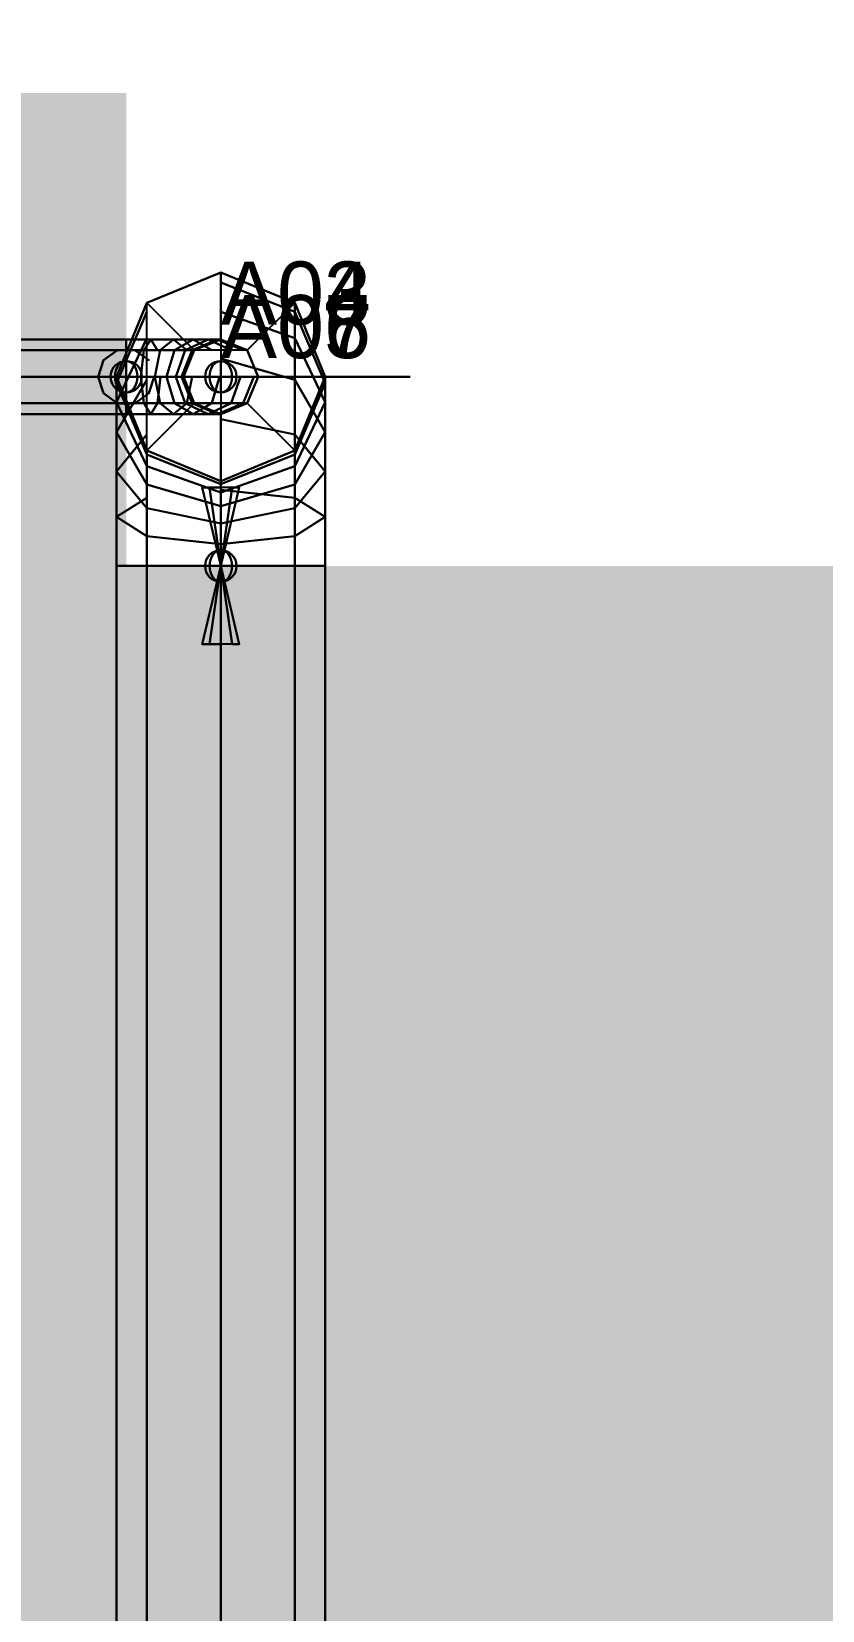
# Model space of a CAD drawing. Extents: x -1614 to 297846, y -601 to 211160.
# Drawn here: x 2896 to 3533, y 6016 to 7289 of the extents above; entities that cross this region are included whole.
import ezdxf

# ---------------------------------------------------------------- set-up
doc = ezdxf.new("R2010")
doc.units = 0
doc.layers.get('0').update_dxf_attribs({"linetype": 'CONTINUOUS'})
for name, color, linetype in [('3D-MODEL', 1, 'CONTINUOUS'), ('BEND', 5, 'CONTINUOUS'), ('POINT', 5, 'CONTINUOUS'), ('PTATT', 7, 'CONTINUOUS'), ('REDUCER', 13, 'CONTINUOUS'), ('RUN', 5, 'CONTINUOUS'), ('SUPPORT', 1, 'CONTINUOUS')]:
    doc.layers.add(name, color=color, linetype=linetype)

# ---------------------------------------------------------------- blocks, each defined once
blk = doc.blocks.new('RUN')
at = {"const_width": 1}
blk.add_lwpolyline([(0, 0), (1, 0)], dxfattribs=at)
at = {"flags": 9}
for tag, p in [('MAT', (0.349303, 0.182422)), ('SCH', (0.349303, 0.165755)), ('NOM', (0.349303, 0.149088))]:
    blk.add_attdef(tag, p, '', height=0.01, dxfattribs=at)
blk = doc.blocks.new('3DRUN')
at = {"color": 0, "linetype": 'CONTINUOUS'}
for points in [[(1, 0.353553, -0.353553), (1, 0.5), (0, 0.5), (0, 0.353553, -0.353553)], [(1, 0.5), (1, 0.353553, 0.353553), (0, 0.353553, 0.353553), (0, 0.5)], [(1, 0, -0.5), (1, 0.353553, -0.353553), (0, 0.353553, -0.353553), (0, 0, -0.5)], [(1, 0.353553, 0.353553), (1, 0, 0.5), (0, 0, 0.5), (0, 0.353553, 0.353553)], [(1, -0.353553, -0.353553), (1, 0, -0.5), (0, 0, -0.5), (0, -0.353553, -0.353553)], [(1, 0, 0.5), (1, -0.353553, 0.353553), (0, -0.353553, 0.353553), (0, 0, 0.5)], [(1, -0.353553, 0.353553), (1, -0.5), (0, -0.5), (0, -0.353553, 0.353553)], [(1, -0.5), (1, -0.353553, -0.353553), (0, -0.353553, -0.353553), (0, -0.5)]]:
    blk.add_3dface(points, dxfattribs=at)
blk = doc.blocks.new('REDUCER')
for p, q in [((0, 0.5), (1, 0.25)), ((0, -0.5), (0, 0.5)), ((1, 0.25), (1, -0.25)), ((1, -0.25), (0, -0.5))]:
    blk.add_line(p, q)
blk = doc.blocks.new('POINT')
at = {"color": 0, "linetype": 'BYBLOCK'}
blk.add_circle((0, 0), 0.5, dxfattribs=at)
at = {"color": 0, "linetype": 'BYBLOCK', "extrusion": (1e-16, 0, -1)}
blk.add_circle((0, 0), 0.5, dxfattribs=at)
at = {"color": 0, "linetype": 'BYBLOCK', "extrusion": (0.707107, 0, 0.707107)}
blk.add_circle((0, 0), 0.5, dxfattribs=at)
at = {"color": 0, "linetype": 'BYBLOCK', "extrusion": (0.707107, 0, -0.707107)}
blk.add_circle((0, 0), 0.5, dxfattribs=at)
at = {"color": 0, "linetype": 'BYBLOCK', "extrusion": (-0.707107, 0, -0.707107)}
blk.add_circle((0, 0), 0.5, dxfattribs=at)
at = {"color": 0, "linetype": 'BYBLOCK', "extrusion": (-0.707107, 0, 0.707107)}
blk.add_circle((0, 0), 0.5, dxfattribs=at)
at = {"color": 0, "linetype": 'BYBLOCK', "extrusion": (1, 0, 1e-16)}
blk.add_circle((0, 0), 0.5, dxfattribs=at)
at = {"color": 0, "linetype": 'BYBLOCK', "extrusion": (-1, 0, -2e-16)}
blk.add_circle((0, 0), 0.5, dxfattribs=at)
blk = doc.blocks.new('3DLINSTP')
for p, q in [((0, 0), (0, -0.85)), ((0, -0.5), (-0.15, -0.4625)), ((0.15, -0.4625), (0, -0.5)), ((-0.5, -0.5), (-0.15, -0.5)), ((-0.15, -0.5375), (0, -0.5)), ((0, -0.5), (0.15, -0.5375)), ((0.5, -0.5), (0.15, -0.5)), ((-0.15, -1), (-0.15, -0.85)), ((-0.15, -0.85), (0.15, -0.85)), ((-0.075, -1), (-0.075, -0.85)), ((0, -1), (0, -0.85)), ((0.075, -1), (0.075, -0.85)), ((0.15, -0.85), (0.15, -1))]:
    blk.add_line(p, q)
at = {"extrusion": (-1, 0, 0)}
for centre in [(0.499999, -0.000001), (0.500001, 0.000001)]:
    blk.add_circle(centre, 0.000005, dxfattribs=at)
mesh = blk.add_polymesh((2, 10), dxfattribs=dict(n_close=True))
for k, corner in enumerate([(0, -0.500004, -0.000001), (0, -0.500003, 0.000002), (0, -0.500001, 0.000004), (0, -0.499998, 0.000004), (0, -0.499995, 0.000002), (0, -0.499994, -0.000001), (0, -0.499995, -0.000004), (0, -0.499998, -0.000005), (0, -0.500001, -0.000005), (0, -0.500003, -0.000004), (-0.15, -0.537298), (-0.15, -0.530174, 0.021923), (-0.15, -0.511526, 0.035472), (-0.15, -0.488474, 0.035472), (-0.15, -0.469826, 0.021923), (-0.15, -0.462702), (-0.15, -0.469826, -0.021923), (-0.15, -0.488474, -0.035472), (-0.15, -0.511526, -0.035472), (-0.15, -0.530174, -0.021923)]):
    mesh.set_mesh_vertex(divmod(k, 10), corner)
mesh = blk.add_polymesh((2, 10), dxfattribs=dict(n_close=True))
for k, corner in enumerate([(0, -0.500006, 0.000001), (0, -0.500005, 0.000004), (0, -0.500003, 0.000005), (0, -0.5, 0.000005), (0, -0.499997, 0.000004), (0, -0.499996, 0.000001), (0, -0.499997, -0.000002), (0, -0.5, -0.000004), (0, -0.500003, -0.000004), (0, -0.500005, -0.000002), (0.15, -0.537298), (0.15, -0.530174, 0.021923), (0.15, -0.511526, 0.035472), (0.15, -0.488474, 0.035472), (0.15, -0.469826, 0.021923), (0.15, -0.462702), (0.15, -0.469826, -0.021923), (0.15, -0.488474, -0.035472), (0.15, -0.511526, -0.035472), (0.15, -0.530174, -0.021923)]):
    mesh.set_mesh_vertex(divmod(k, 10), corner)
blk = doc.blocks.new('LINSTP')
for p, q in [((0, 0), (0, -0.85)), ((0, -0.5), (-0.15, -0.4625)), ((-0.15, -0.4625), (-0.15, -0.5)), ((0.15, -0.4625), (0, -0.5)), ((0.15, -0.5), (0.15, -0.4625)), ((-0.5, -0.5), (-0.15, -0.5)), ((-0.15, -0.5), (-0.15, -0.5375)), ((-0.15, -0.5375), (0, -0.5)), ((0, -0.5), (0.15, -0.5375)), ((0.5, -0.5), (0.15, -0.5)), ((0.15, -0.5375), (0.15, -0.5)), ((-0.15, -1), (-0.15, -0.85)), ((-0.15, -0.85), (0.15, -0.85)), ((-0.075, -1), (-0.075, -0.85)), ((0, -1), (0, -0.85)), ((0.075, -1), (0.075, -0.85)), ((0.15, -0.85), (0.15, -1))]:
    blk.add_line(p, q)
at = {"flags": 9}
for tag, p in [('TYP', (-0.00208, -1.064976)), ('SID', (-0.00208, -1.048309)), ('GFO', (-0.00208, -1.081643)), ('GBK', (-0.00208, -1.098309)), ('STF', (-0.00208, -1.114976))]:
    blk.add_attdef(tag, p, '', height=0.01, dxfattribs=at)
blk = doc.blocks.new('BEND')
at = {"color": 0, "linetype": 'BYBLOCK', "extrusion": (1e-16, 0, -1)}
blk.add_circle((0, 0), 0.5, dxfattribs=at)
at = {"color": 0, "linetype": 'BYBLOCK'}
blk.add_circle((0, 0), 0.5, dxfattribs=at)
at = {"color": 0, "linetype": 'BYBLOCK', "extrusion": (-0.707107, 0, 0.707107)}
blk.add_circle((0, 0), 0.5, dxfattribs=at)
at = {"color": 0, "linetype": 'BYBLOCK', "extrusion": (-0.707107, 0, -0.707107)}
blk.add_circle((0, 0), 0.5, dxfattribs=at)
at = {"color": 0, "linetype": 'BYBLOCK', "extrusion": (0.707107, 0, -0.707107)}
blk.add_circle((0, 0), 0.5, dxfattribs=at)
at = {"color": 0, "linetype": 'BYBLOCK', "extrusion": (0.707107, 0, 0.707107)}
blk.add_circle((0, 0), 0.5, dxfattribs=at)
at = {"color": 0, "linetype": 'BYBLOCK', "extrusion": (-1, 0, -2e-16)}
blk.add_circle((0, 0), 0.5, dxfattribs=at)
at = {"color": 0, "linetype": 'BYBLOCK', "extrusion": (1, 0, 1e-16)}
blk.add_circle((0, 0), 0.5, dxfattribs=at)
at = {"flags": 9}
for tag, p in [('SCH', (0.013631, 0.044686)), ('MAT', (0.013631, 0.028019)), ('NOM', (0.013631, 0.011353)), ('RAD', (0.013631, -0.005314))]:
    blk.add_attdef(tag, p, '', height=0.01, dxfattribs=at)
blk = doc.blocks.new('3DCHANG')
for p, q in [((-0.15, 0.85), (-0.15, 1)), ((-0.075, 1), (-0.075, 0.85)), ((0, 1), (0, 0.85)), ((0.075, 1), (0.075, 0.85)), ((0.15, 1), (0.15, 0.85)), ((0.15, 0.85), (-0.15, 0.85)), ((0, 0.7), (0, 0.85)), ((0, 0), (0, 0.15))]:
    blk.add_line(p, q)
mesh = blk.add_polymesh((2, 10), dxfattribs=dict(n_close=True))
for k, corner in enumerate([(0.149679, 0.7), (0.121093, 0.7, 0.087979), (0.046253, 0.7, 0.142353), (-0.046253, 0.7, 0.142353), (-0.121093, 0.7, 0.087979), (-0.149679, 0.7), (-0.121093, 0.7, -0.087979), (-0.046253, 0.7, -0.142353), (0.046253, 0.7, -0.142353), (0.121093, 0.7, -0.087979), (0.149679, 0.15), (0.121093, 0.15, 0.087979), (0.046253, 0.15, 0.142353), (-0.046253, 0.15, 0.142353), (-0.121093, 0.15, 0.087979), (-0.149679, 0.15), (-0.121093, 0.15, -0.087979), (-0.046253, 0.15, -0.142353), (0.046253, 0.15, -0.142353), (0.121093, 0.15, -0.087979)]):
    mesh.set_mesh_vertex(divmod(k, 10), corner)
blk = doc.blocks.new('CNSTHANG')
for p, q in [((-0.15, 0.85), (-0.15, 1)), ((-0.075, 1), (-0.075, 0.85)), ((0, 1), (0, 0.85)), ((0.075, 1), (0.075, 0.85)), ((0.15, 1), (0.15, 0.85)), ((0.15, 0.85), (-0.15, 0.85)), ((0, 0.7), (0, 0.85)), ((0.15, 0.7), (-0.15, 0.7)), ((-0.15, 0.7), (-0.15, 0.15)), ((0.15, 0.15), (0.15, 0.7)), ((-0.15, 0.15), (0, 0.15)), ((0, 0), (0, 0.15)), ((0, 0.15), (0.15, 0.15))]:
    blk.add_line(p, q)
at = {"flags": 9}
for tag, p in [('TYP', (-0.00014, 1.046135)), ('SID', (-0.00014, 1.029469)), ('PRE', (-0.00014, 1.062802))]:
    blk.add_attdef(tag, p, '', height=0.01, dxfattribs=at)

msp = doc.modelspace()

# ---------------------------------------------------------------- linework, layer by layer
at = {"layer": 'BEND', "extrusion": (0, 1, 0), "const_width": 1}
msp.add_lwpolyline([(-2971.800048, 2438.399902, 0.414213), (-3048, 2362.199951, 0.414213)], format="xyb", dxfattribs=at)
at = {"layer": 'BEND', "extrusion": (-1, 0, 0), "const_width": 1}
msp.add_lwpolyline([(-7010.399902, 152.399993, 0.414213), (-6858, 0, 0.414213)], format="xyb", dxfattribs=at)

# ---------------------------------------------------------------- block references
at = {"layer": '3D-MODEL', "extrusion": (0, 1, 0), "rotation": 90}
for p, xscale, yscale, zscale in [((-3048, 152.399993, 7010.399902), 762, 168.274993, 168.274993), ((-3048, 1219.199951, 7010.399902), 914.399902, 60.325, 60.325), ((-3048, 2133.599853, 7010.399902), 228.600097, 60.325, 60.325)]:
    msp.add_blockref('3DRUN', p, dxfattribs=dict(at, xscale=xscale, yscale=yscale, zscale=zscale))
at = {"layer": '3D-MODEL', "extrusion": (-1, 0, 0), "xscale": 420.6875, "yscale": 420.6875, "zscale": 420.6875}
msp.add_blockref('3DLINSTP', (-6858, 0, -3048), dxfattribs=at)
at = {"layer": '3D-MODEL'}
for p, xscale, yscale, zscale, rotation in [((2971.800048, 7010.399902, 2438.399902), 457.200195, 60.325, 60.325, 180), ((3048, 5181.600097), 1676.399902, 168.274993, 168.274993, 90)]:
    msp.add_blockref('3DRUN', p, dxfattribs=dict(at, xscale=xscale, yscale=yscale, zscale=zscale, rotation=rotation))
at = {"layer": '3D-MODEL', "extrusion": (0, -1, 0), "xscale": 150.8125, "yscale": 150.8125, "zscale": 150.8125}
msp.add_blockref('3DCHANG', (2971.800048, 2438.399902, -7010.399902), dxfattribs=at)
at = {"layer": 'POINT', "xscale": 25.399999, "yscale": 25.399999, "zscale": 25.399999}
for name, p in [('POINT', (2971.800048, 7010.399902, 2438.399902)), ('BEND', (3048, 7010.399902)), ('POINT', (3048, 7010.399902, 152.399993)), ('POINT', (3048, 7010.399902, 914.399963)), ('POINT', (3048, 7010.399902, 1219.199951)), ('POINT', (3048, 7010.399902, 2133.599853)), ('POINT', (3048, 7010.399902, 2362.199951)), ('BEND', (3048, 7010.399902, 2438.399902)), ('POINT', (3048, 6858))]:
    msp.add_blockref(name, p, dxfattribs=at)
at = {"layer": 'REDUCER', "extrusion": (0, 1, 0), "xscale": 304.799987, "yscale": 304.799987, "zscale": 304.799987, "rotation": 90}
msp.add_blockref('REDUCER', (-3048, 914.399963, 7010.399902), dxfattribs=at)
at = {"layer": 'RUN'}
for p, xscale, rotation in [((3048, 5181.600097), 1676.399902, 90), ((2971.800048, 7010.399902, 2438.399902), 457.200195, 180)]:
    msp.add_blockref('RUN', p, dxfattribs=dict(at, xscale=xscale, rotation=rotation))
at = {"layer": 'RUN', "extrusion": (0, 1, 0), "rotation": 90}
for p, xscale in [((-3048, 1219.199951, 7010.399902), 914.399902), ((-3048, 152.399993, 7010.399902), 762), ((-3048, 2133.599853, 7010.399902), 228.600097)]:
    msp.add_blockref('RUN', p, dxfattribs=dict(at, xscale=xscale))
at = {"layer": 'SUPPORT', "extrusion": (-1, 0, 0), "xscale": 420.6875, "yscale": 420.6875, "zscale": 420.6875}
msp.add_blockref('LINSTP', (-6858, 0, -3048), dxfattribs=at)
at = {"layer": 'SUPPORT', "extrusion": (0, -1, 0), "xscale": 150.8125, "yscale": 150.8125, "zscale": 150.8125}
msp.add_blockref('CNSTHANG', (2971.800048, 2438.399902, -7010.399902), dxfattribs=at)

# ---------------------------------------------------------------- texts
at = {"layer": 'PTATT'}
for s, p in [('A03', (3048, 7052.46875)), ('A04', (3048, 7052.46875, 914.399963)), ('A05', (3048, 7025.480957, 1219.199951)), ('A06', (3048, 7025.480957, 2133.599853)), ('A07', (3048, 7025.480957, 2438.399902))]:
    msp.add_text(s, height=50.799999, dxfattribs=at).set_placement(p)

# ---------------------------------------------------------------- meshes
at = {"layer": '3D-MODEL'}
mesh = msp.add_polymesh((7, 8), dxfattribs=dict(at, n_close=True))
for k, corner in enumerate([(3048, 6858, -84.137435), (3107.49414, 6858, -59.49414), (3132.137451, 6858, 0.000061), (3107.49414, 6858, 59.494255), (3048, 6858, 84.137558), (2988.505859, 6858, 59.494247), (2963.862548, 6858, 0.000061), (2988.505859, 6858, -59.494155), (3048, 6919.220214, -76.077621), (3107.49414, 6912.842285, -52.274017), (3132.137451, 6897.443847, 5.192962), (3107.49414, 6882.045898, 62.659942), (3048, 6875.66748, 86.463546), (2988.505859, 6882.045898, 62.659935), (2963.862548, 6897.443847, 5.192962), (2988.505859, 6912.842285, -52.274032), (3048, 6976.268554, -52.447418), (3107.49414, 6963.947265, -31.105697), (3132.137451, 6934.200195, 20.417785), (3107.49414, 6904.453125, 71.941268), (3048, 6892.131347, 93.282997), (2988.505859, 6904.453125, 71.941261), (2963.862548, 6934.200195, 20.417785), (2988.505859, 6963.947265, -31.105712), (3048, 7025.257324, -14.857208), (3107.49414, 7007.832031, 2.568222), (3132.137451, 6965.763183, 44.636978), (3107.49414, 6923.694335, 86.705726), (3048, 6906.269043, 104.131172), (2988.505859, 6923.694335, 86.705719), (2963.862548, 6965.763183, 44.636978), (2988.505859, 7007.832031, 2.568222), (3048, 7062.847656, 34.131301), (3107.49414, 7041.505859, 46.452949), (3132.137451, 6989.982421, 76.20005), (3107.49414, 6938.458984, 105.947143), (3048, 6917.117187, 118.268798), (2988.505859, 6938.458984, 105.947143), (2963.862548, 6989.982421, 76.20005), (2988.505859, 7041.505859, 46.452941), (3048, 7086.477539, 91.179641), (3107.49414, 7062.673828, 97.5578), (3132.137451, 7005.207031, 112.956024), (3107.49414, 6947.740234, 128.354248), (3048, 6923.936523, 134.732406), (2988.505859, 6947.740234, 128.354248), (2963.862548, 7005.207031, 112.956024), (2988.505859, 7062.673828, 97.557792), (3048, 7094.537597, 152.400039), (3107.49414, 7069.894043, 152.400039), (3132.137451, 7010.399902, 152.400024), (3107.49414, 6950.905761, 152.400024), (3048, 6926.262695, 152.400024), (2988.505859, 6950.905761, 152.400024), (2963.862548, 7010.399902, 152.400024), (2988.505859, 7069.894043, 152.400039)]):
    mesh.set_mesh_vertex(divmod(k, 8), corner)
mesh = msp.add_polymesh((2, 8), dxfattribs=dict(at, n_close=True))
for k, corner in enumerate([(3132.137451, 7010.399902, 914.399963), (3107.49414, 7069.894043, 914.399963), (3048, 7094.537597, 914.399963), (2988.505859, 7069.894043, 914.399963), (2963.862548, 7010.399902, 914.399963), (2988.505859, 6950.905761, 914.399963), (3048, 6926.262207, 914.399963), (3107.49414, 6950.905761, 914.399963), (3078.162597, 7010.399902, 1219.199951), (3069.328125, 7031.728027, 1219.199951), (3048, 7040.5625, 1219.199951), (3026.671875, 7031.728027, 1219.199951), (3017.837402, 7010.399902, 1219.199951), (3026.671875, 6989.071777, 1219.199951), (3048, 6980.237304, 1219.199951), (3069.328125, 6989.071777, 1219.199951)]):
    mesh.set_mesh_vertex(divmod(k, 8), corner)
mesh = msp.add_polymesh((7, 8), dxfattribs=dict(at, n_close=True))
for k, corner in enumerate([(3078.162597, 7010.399902, 2362.199951), (3069.328125, 6989.071777, 2362.199951), (3048, 6980.237304, 2362.199951), (3026.671875, 6989.071777, 2362.199951), (3017.837402, 7010.399902, 2362.199951), (3026.671875, 7031.728027, 2362.199951), (3048, 7040.5625, 2362.199951), (3069.328125, 7031.728027, 2362.199951), (3074.53833, 7010.399902, 2389.728515), (3066.004882, 6989.071777, 2387.442138), (3045.403564, 6980.237304, 2381.921875), (3024.802246, 6989.071777, 2376.401855), (3016.268798, 7010.399902, 2374.115234), (3024.802246, 7031.728027, 2376.401855), (3045.403564, 7040.5625, 2381.921875), (3066.004882, 7031.728027, 2387.442138), (3063.912597, 7010.399902, 2415.381103), (3056.261718, 6989.071777, 2410.963867), (3037.791015, 6980.237304, 2400.299804), (3019.320556, 6989.071777, 2389.635986), (3011.669677, 7010.399902, 2385.21875), (3019.320556, 7031.728027, 2389.635986), (3037.791015, 7040.5625, 2400.299804), (3056.261718, 7031.728027, 2410.963867), (3047.009765, 7010.399902, 2437.409668), (3040.762695, 6989.071777, 2431.162597), (3025.68164, 6980.237304, 2416.081543), (3010.600341, 6989.071777, 2401.000244), (3004.353515, 7010.399902, 2394.753418), (3010.600341, 7031.728027, 2401.000244), (3025.68164, 7040.5625, 2416.081543), (3040.762695, 7031.728027, 2431.162597), (3024.981201, 7010.399902, 2454.3125), (3020.563964, 6989.071777, 2446.661621), (3009.899902, 6980.237304, 2428.191162), (2999.236084, 6989.071777, 2409.720459), (2994.818847, 7010.399902, 2402.06958), (2999.236084, 7031.728027, 2409.720459), (3009.899902, 7040.5625, 2428.191162), (3020.563964, 7031.728027, 2446.661621), (2999.328613, 7010.399902, 2464.938232), (2997.042236, 6989.071777, 2456.404785), (2991.521972, 6980.237304, 2435.803466), (2986.001953, 6989.071777, 2415.202148), (2983.715332, 7010.399902, 2406.668701), (2986.001953, 7031.728027, 2415.202148), (2991.521972, 7040.5625, 2435.803466), (2997.042236, 7031.728027, 2456.404785), (2971.800048, 7010.399902, 2468.5625), (2971.800048, 6989.071777, 2459.728027), (2971.800048, 6980.237304, 2438.399902), (2971.800048, 6989.071777, 2417.071777), (2971.800048, 7010.399902, 2408.237304), (2971.800048, 7031.728027, 2417.071777), (2971.800048, 7040.5625, 2438.399902), (2971.800048, 7031.728027, 2459.728027)]):
    mesh.set_mesh_vertex(divmod(k, 8), corner)

doc.saveas('drawing.dxf')
